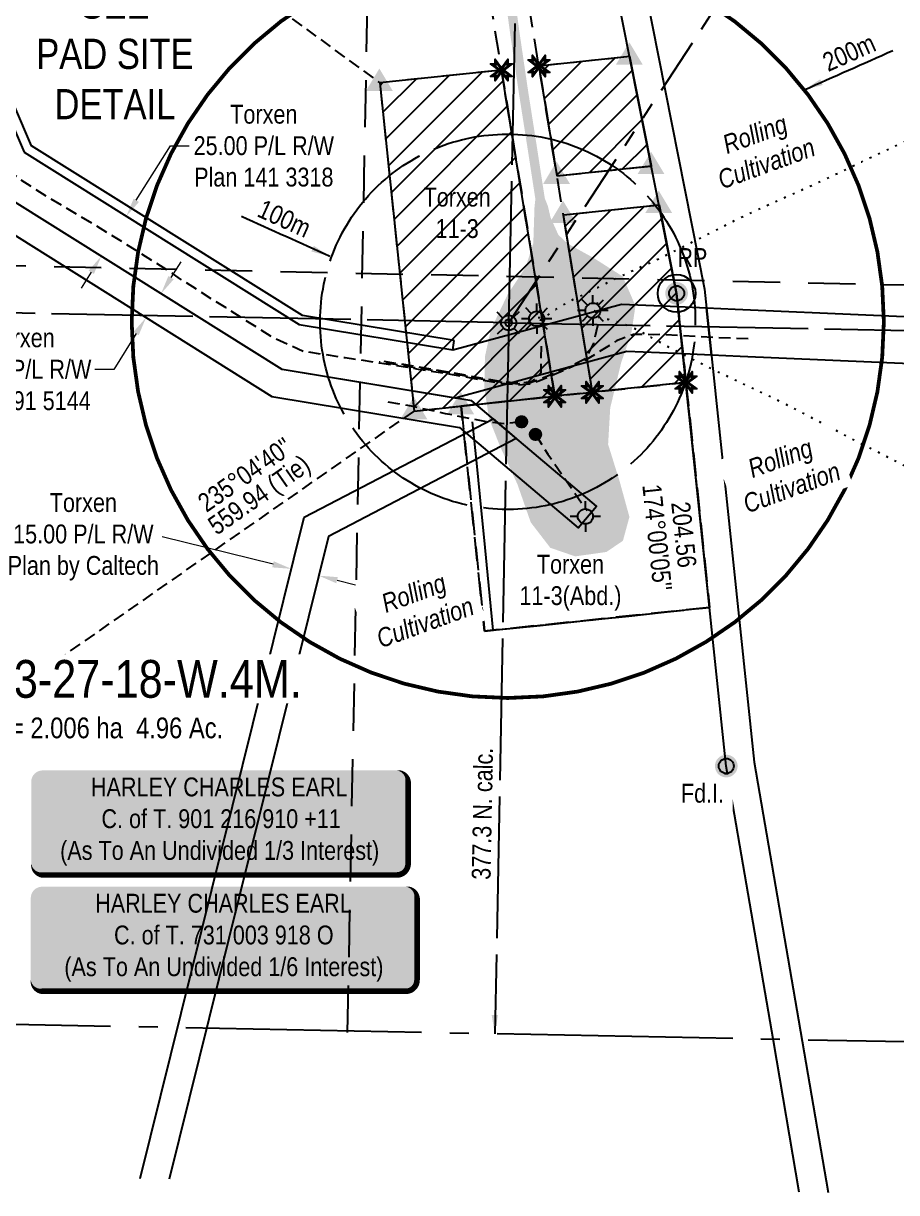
# Model space of a CAD drawing. Extents: x 394466 to 399520, y 5681617 to 5684439.
# Drawn here: x 397989 to 398452, y 5681662 to 5682282 of the extents above; entities that cross this region are included whole.
import ezdxf
from ezdxf.enums import TextEntityAlignment as Align

# ---------------------------------------------------------------- set-up
doc = ezdxf.new("R2010")
doc.units = 0
doc.header["$LTSCALE"] = 5
doc.header["$PDMODE"] = 34
doc.header["$PDSIZE"] = 0.03
for name, pattern in [('foc-ACCESSROAD', [3.75, 2.5, -1.25]), ('foc-BUFFER', [16.75, 15, -1.75]), ('foc-COORDS', [16.75, 15, -1.75]), ('foc-DOT', [1, 0.2, -0.8]), ('foc-DRILLPATH', [14.75, 6, -1.75, 1.75, -1.75, 1.75, -1.75]), ('foc-LSD', [8, 5, -3]), ('foc-QUARTERLINE', [33, 25, -3, 2, -3]), ('foc-TIELINE', [1.875, 1.25, -0.625]), ('UG_PIPE', [1.875, 1.25, -0.625])]:
    doc.linetypes.add(name, pattern=pattern)
doc.layers.get('Defpoints').update_dxf_attribs({"color": 9})
for name, color, linetype in [('35', 37, 'Continuous'), ('ABADATA-DRILL', 8, 'foc-DOT'), ('AS-FENCE', 48, 'foc-FENCE'), ('AS-OWNER', 7, 'Continuous'), ('AS-PIPE-UG', 44, 'UG_PIPE'), ('AS-ROADS', 254, 'Continuous'), ('AS-SYMBOL', 7, 'Continuous'), ('AUX-BUFFER', 7, 'foc-BUFFER'), ('C-AR', 13, 'foc-ACCESSROAD'), ('C-RW', 13, 'Continuous'), ('C-SYMBOL', 7, 'Continuous'), ('C-WS', 13, 'foc-ACCESSROAD'), ('C-WS-S', 13, 'Continuous'), ('DETAIL-T', 7, 'Continuous'), ('F-RW', 190, 'Continuous'), ('L-AREAREQUIRED', 7, 'Continuous'), ('L-BD', 7, 'Continuous'), ('L-MON', 1, 'Continuous'), ('L-MON-T', 1, 'Continuous'), ('L-QSEC', 8, 'foc-QUARTERLINE'), ('L-SECTION-LSD', 7, 'foc-LSD'), ('L-TIE', 7, 'foc-TIELINE'), ('P-OFFSETS', 7, 'foc-COORDS'), ('P-PDRILLPATH', 12, 'foc-DRILLPATH'), ('P-PROPOSED', 10, 'Continuous'), ('P-PROPOSED-EXISTING-H', 59, 'Continuous')]:
    doc.layers.add(name, color=color, linetype=linetype)
for name, color, linetype, lineweight in [('AS-GENERAL', 48, 'Continuous', 18), ('C-RW-T', 13, 'Continuous', 9), ('C-WS-T', 13, 'Continuous', 9)]:
    doc.layers.add(name, color=color, linetype=linetype, lineweight=lineweight)
doc.styles.add('100L', font='ARIALN.TTF', dxfattribs={"height": 11})
doc.styles.add('175L', font='ARIALN.TTF', dxfattribs={"height": 20})
doc.styles.add('80', font='ARIALN.TTF', dxfattribs={"height": 10})
doc.styles.add('80CG', font='ARIALN.TTF', dxfattribs={"height": 10})
doc.styles.add('80L', font='ARIALN.TTF', dxfattribs={"height": 10})
doc.styles.add('80LS', font='ARIALNI.TTF', dxfattribs={"height": 10})
doc.styles.add('foc-LtypeFont', font='ARIALN.TTF', dxfattribs={"height": 7.35})
doc.linetypes.add('foc-FENCE', pattern='A,10,-1,["X",foc-LtypeFont,S=0.2,R=0,X=-0.625,Y=-0.75],-1.24', length=12.24)
doc.dimstyles.new('Compass 5 000', dxfattribs={"dimscale": 5, "dimtxt": 9, "dimasz": 2, "dimexe": 0.2, "dimexo": 0.0625, "dimgap": 0.5, "dimtad": 0, "dimtih": 1, "dimtoh": 1, "dimzin": 0, "dimdsep": 46, "dimtxsty": '80CG', "dimcen": 0.1, "dimse1": 1, "dimse2": 1, "dimclrd": 256, "dimclrt": 256, "dimaunit": 1, "dimadec": 4, "dimazin": 0, "dimtfac": 0.06, "dimtofl": 0, "dimtmove": 0, "dimatfit": 1, "dimfxl": 0.2, "dimtolj": 1, "dimtzin": 0, "dimlwd": -1, "dimarcsym": 0})
pattern_1 = [(45, (162.531, 2318.447), (-7.857724106, 7.857724106), [])]

# ---------------------------------------------------------------- blocks, each defined once
blk = doc.blocks.new('STRIA')
blk.add_hatch(color=255).paths.add_polyline_path([(-0.04, 1.52), (-1.47, -0.87), (1.39, -0.87)])
blk = doc.blocks.new('STRIAA')
blk.add_blockref('STRIA', (0, 0))
blk = doc.blocks.new('STRIB')
at = {"color": 1}
blk.add_solid([(-1.12, -0.67), (-0.04, 1.13), (1.04, -0.67)], dxfattribs=at)
blk = doc.blocks.new('STRIBB')
blk.add_blockref('STRIB', (0, 0))
blk = doc.blocks.new('STRICC')
for name in ['STRIAA', 'STRIBB']:
    blk.add_blockref(name, (0, 0))
blk = doc.blocks.new('fdspike')
blk.add_blockref('STRICC', (0, 0))
blk = doc.blocks.new('fdia')
at = {"color": 255, "const_width": 1}
blk.add_lwpolyline([(-0.5, 0, 1), (0.5, 0, 1)], format="xyb", close=True, dxfattribs=at)
blk = doc.blocks.new('Fdiaa')
blk.add_blockref('fdia', (0, 0))
blk = doc.blocks.new('fdib')
at = {"color": 1, "const_width": 1.6}
blk.add_lwpolyline([(-0.4, 0, 1), (0.4, 0, 1)], format="xyb", close=True, dxfattribs=at)
at = {"color": 1}
blk.add_circle((0, 0), 0.8, dxfattribs=at)
blk = doc.blocks.new('Fdibb')
blk.add_blockref('fdib', (0, 0))
blk = doc.blocks.new('fdicc')
for name in ['Fdibb', 'Fdiaa']:
    blk.add_blockref(name, (0, 0))
blk = doc.blocks.new('FDI')
blk.add_blockref('fdicc', (0, 0))
blk = doc.blocks.new('GAS')
h = blk.add_hatch(color=255)
h.dxf.hatch_style = 1
edge = h.paths.add_edge_path()
edge.add_arc((0, 0), 0.9, 0, 360)
for p, q in [((0, 0.81), (0, 1.62)), ((-0.81, 0), (-1.62, 0)), ((-0.57, 0.57), (-1.14, 1.14)), ((0.57, 0.57), (1.14, 1.14)), ((1.62, 0), (0.81, 0)), ((-0.57, -0.57), (-1.14, -1.14)), ((0, -0.81), (0, -1.62)), ((1.14, -1.14), (0.57, -0.57))]:
    blk.add_line(p, q)
blk.add_circle((0, 0), 0.8)
blk = doc.blocks.new('WC')
at = {"layer": 'L-MON'}
h = blk.add_hatch(color=255, dxfattribs=at)
h.dxf.hatch_style = 1
edge = h.paths.add_edge_path()
edge.add_arc((0, 0), 0.9, 0, 360)
at = {"layer": 'L-MON', "color": 240, "flags": 128}
for points in [[(-0.62, 0.5), (-1.23, 1.12)], [(0.52, 0.61), (1.13, 1.21)], [(-1.18, -1.18), (-0.56, -0.57)], [(1.16, -1.18), (0.56, -0.57)]]:
    blk.add_lwpolyline(points, dxfattribs=at)
at = {"layer": 'L-MON', "color": 240}
for radius in [0.8, 0.373]:
    blk.add_circle((0, 0), radius, dxfattribs=at)
blk = doc.blocks.new('*D41')
at = {"layer": 'C-RW-T', "transparency": 16777216}
for p, q in [((398067.57, 5682147.4), (398072.88, 5682155.87)), ((398049.01, 5682117.73), (398037.15, 5682098.79)), ((398037.15, 5682098.79), (398027.15, 5682098.79))]:
    blk.add_line(p, q, dxfattribs=at)
for points in [[(398066.16, 5682148.28), (398068.98, 5682146.51), (398062.27, 5682138.92)], [(398047.59, 5682118.62), (398050.42, 5682116.85), (398054.31, 5682126.21)]]:
    blk.add_solid(points, dxfattribs=at)
at = {"layer": 'Defpoints', "color": 0, "transparency": 16777216}
for p in [(398054.31, 5682126.21), (398087.49, 5682123.14), (398079.53, 5682110.43)]:
    blk.add_point(p, dxfattribs=at)
at = {"layer": 'C-RW-T', "transparency": 16777216, "insert": (397988.06, 5682098.79), "char_height": 10, "attachment_point": 5, "style": '80CG', "bg_fill": 3, "box_fill_scale": 1.1, "bg_fill_color": 256, "bg_fill_true_color": 13158600, "bg_fill_transparency": 0}
blk.add_mtext('\\A1;Torxen\\P15.00 P/L R/W\\PPlan 091 5144', dxfattribs=at)
blk = doc.blocks.new('*D42')
at = {"layer": 'C-RW-T', "transparency": 16777216}
for p, q in [((398049.14, 5682188.41), (398067.23, 5682217.32)), ((398067.23, 5682217.32), (398077.23, 5682217.32)), ((398025.27, 5682150.28), (398019.96, 5682141.8))]:
    blk.add_line(p, q, dxfattribs=at)
for points in [[(398047.73, 5682189.3), (398050.55, 5682187.53), (398043.83, 5682179.94)], [(398023.86, 5682151.16), (398026.68, 5682149.39), (398030.58, 5682158.76)]]:
    blk.add_solid(points, dxfattribs=at)
at = {"layer": 'Defpoints', "color": 0, "transparency": 16777216}
for p in [(398012, 5682199.86), (397998.74, 5682178.68), (398043.83, 5682179.94)]:
    blk.add_point(p, dxfattribs=at)
at = {"layer": 'C-RW-T', "transparency": 16777216, "insert": (398116.77, 5682217.32), "char_height": 10, "attachment_point": 5, "style": '80CG'}
blk.add_mtext('\\A1;Torxen\\P25.00 P/L R/W\\PPlan 141 3318', dxfattribs=at)
blk = doc.blocks.new('*D44')
at = {"layer": 'C-RW-T', "transparency": 16777216}
for p, q in [((398460.08, 5682136.73), (398463.05, 5682205.3)), ((398463.05, 5682205.3), (398473.05, 5682205.3)), ((398458.13, 5682091.78), (398457.7, 5682081.79))]:
    blk.add_line(p, q, dxfattribs=at)
for points in [[(398458.41, 5682136.8), (398461.74, 5682136.66), (398459.64, 5682126.74)], [(398456.47, 5682091.85), (398459.8, 5682091.71), (398458.56, 5682101.77)]]:
    blk.add_solid(points, dxfattribs=at)
at = {"layer": 'Defpoints', "color": 0, "transparency": 16777216}
for p in [(398433.98, 5682127.85), (398459.64, 5682126.74), (398432.9, 5682102.88)]:
    blk.add_point(p, dxfattribs=at)
at = {"layer": 'C-RW-T', "transparency": 16777216, "insert": (398512.59, 5682205.3), "char_height": 10, "attachment_point": 5, "style": '80CG'}
blk.add_mtext('\\A1;Torxen\\P25.00 P/L R/W\\PPlan 141 3319', dxfattribs=at)
blk = doc.blocks.new('GABD')
for p, q in [((0, 0.81), (0, 1.62)), ((-0.81, 0), (-1.62, 0)), ((1.62, 0), (0.81, 0)), ((0, -0.81), (0, -1.62))]:
    blk.add_line(p, q)
blk.add_circle((0, 0), 0.8)
blk = doc.blocks.new('RISER')
h = blk.add_hatch(color=255)
h.dxf.hatch_style = 1
edge = h.paths.add_edge_path()
edge.add_arc((0, 0), 0.7, 0, 360)
blk.add_hatch(color=48).paths.add_polyline_path([(0.58, -0.15), (-0.58, -0.15, 0.774597)])
at = {"color": 48}
blk.add_line((-0.58, -0.15), (0.58, -0.15), dxfattribs=at)
blk.add_circle((0, 0), 0.6, dxfattribs=at)
blk = doc.blocks.new('*U48')
h = blk.add_hatch(color=59)
edge = h.paths.add_edge_path()
edge.add_line((-94, -28.5), (94, -28.5))
edge.add_arc((94, -22.5), 6, 270, 360)
edge.add_line((100, -22.5), (100, 21))
edge.add_arc((94, 21), 6, 0, 90)
edge.add_line((94, 27), (-94, 27))
edge.add_arc((-94, 21), 6, 90, 180)
edge.add_line((-100, 21), (-100, -22.5))
edge.add_arc((-94, -22.5), 6, 180, 270)
at = {"color": 1, "flags": 128}
blk.add_lwpolyline([(-94, -28.5, 3, 3, 0), (94, -28.5, 3, 3, 0.414214), (100, -22.5, 3, 3, 0), (100, 21, 3, 0, 0.414214), (94, 27, 0, 0, 0), (-94, 27, 0, 0, 0.414214), (-100, 21, 0, 0, 0), (-100, -22.5, 0, 3, 0.414214)], format="xyseb", close=True, dxfattribs=at)
blk.add_lwpolyline([(82.55, -3.11, 0, 7.5, 0), (0, 0, 0, 0, 0)], format="xyseb", dxfattribs=at)
at = {"color": 1, "style": '80'}
blk.add_attdef('ENTER_TEXT_001', (-35.99, -5), '', height=10, dxfattribs=at)
blk = doc.blocks.new('*U50')
h = blk.add_hatch(color=59)
edge = h.paths.add_edge_path()
edge.add_line((-96.5, -28.5), (96.5, -28.5))
edge.add_arc((96.5, -22.5), 6, 270, 360)
edge.add_line((102.5, -22.5), (102.5, 21))
edge.add_arc((96.5, 21), 6, 0, 90)
edge.add_line((96.5, 27), (-96.5, 27))
edge.add_arc((-96.5, 21), 6, 90, 180)
edge.add_line((-102.5, 21), (-102.5, -22.5))
edge.add_arc((-96.5, -22.5), 6, 180, 270)
at = {"color": 1, "flags": 128}
blk.add_lwpolyline([(-96.5, -28.5, 3, 3, 0), (96.5, -28.5, 3, 3, 0.414214), (102.5, -22.5, 3, 3, 0), (102.5, 21, 3, 0, 0.414214), (96.5, 27, 0, 0, 0), (-96.5, 27, 0, 0, 0.414214), (-102.5, 21, 0, 0, 0), (-102.5, -22.5, 0, 3, 0.414214)], format="xyseb", close=True, dxfattribs=at)
blk.add_lwpolyline([(82.55, -3.11, 0, 7.5, 0), (0, 0, 0, 0, 0)], format="xyseb", dxfattribs=at)
at = {"color": 1, "style": '80'}
blk.add_attdef('ENTER_TEXT_001', (-35.99, -5), '', height=10, dxfattribs=at)
blk = doc.blocks.new('TEMP')
h = blk.add_hatch(color=255)
h.dxf.hatch_style = 1
h.paths.add_polyline_path([(0, 0.25), (-0.67, 1.15), (-0.67, 0.67), (-1.15, 0.67), (-0.25, 0), (-1.15, -0.67), (-0.67, -0.67), (-0.67, -1.15), (0, -0.25), (0.67, -1.15), (0.67, -0.67), (1.15, -0.67), (0.25, 0), (1.15, 0.67), (0.67, 0.67), (0.67, 1.15)])
h.paths.add_polyline_path([(0.57, 0.85), (0.57, 0.57), (0.85, 0.57), (0.08, 0), (0.85, -0.57), (0.57, -0.57), (0.57, -0.85), (0, -0.08), (-0.57, -0.85), (-0.57, -0.57), (-0.85, -0.57), (-0.08, 0), (-0.85, 0.57), (-0.57, 0.57), (-0.57, 0.85), (0, 0.08)], flags=16)
h = blk.add_hatch(color=1)
h.dxf.hatch_style = 1
h.paths.add_polyline_path([(0, 0.08), (-0.57, 0.85), (-0.57, 0.57), (-0.85, 0.57), (-0.08, 0), (-0.85, -0.57), (-0.57, -0.57), (-0.57, -0.85), (0, -0.08), (0.57, -0.85), (0.57, -0.57), (0.85, -0.57), (0.08, 0), (0.85, 0.57), (0.57, 0.57), (0.57, 0.85)])
at = {"color": 1}
for p, q in [((-0.08, 0), (0.08, 0)), ((0, 0.08), (0, -0.08))]:
    blk.add_line(p, q, dxfattribs=at)
at = {"color": 255, "flags": 128}
blk.add_lwpolyline([(-0.25, 0), (-1.15, 0.67), (-0.67, 0.67), (-0.67, 1.15), (0, 0.25), (0.67, 1.15), (0.67, 0.67), (1.15, 0.67), (0.25, 0), (1.15, -0.67), (0.67, -0.67), (0.67, -1.15), (0, -0.25), (-0.67, -1.15), (-0.67, -0.67), (-1.15, -0.67)], close=True, dxfattribs=at)
at = {"color": 1, "flags": 128}
blk.add_lwpolyline([(-0.08, 0), (-0.85, 0.57), (-0.57, 0.57), (-0.57, 0.85), (0, 0.08), (0.57, 0.85), (0.57, 0.57), (0.85, 0.57), (0.08, 0), (0.85, -0.57), (0.57, -0.57), (0.57, -0.85), (0, -0.08), (-0.57, -0.85), (-0.57, -0.57), (-0.85, -0.57)], close=True, dxfattribs=at)
blk = doc.blocks.new('*U61')
at = {"layer": '35', "color": 3}
blk.add_circle((0, 0), 10, dxfattribs=at)
at = {"layer": '35', "color": 3, "style": '80'}
blk.add_attdef('RP_001', (8.38, 13.99), '', height=10, dxfattribs=at)
blk = doc.blocks.new('*D75')
at = {"layer": 'C-RW-T', "transparency": 16777216}
for p, q in [((398121.64, 5681995.43), (398062.84, 5682010)), ((398155.6, 5681987.01), (398165.31, 5681984.6))]:
    blk.add_line(p, q, dxfattribs=at)
for points in [[(398122.04, 5681997.04), (398121.23, 5681993.81), (398131.34, 5681993.02)], [(398156, 5681988.62), (398155.2, 5681985.39), (398145.9, 5681989.41)]]:
    blk.add_solid(points, dxfattribs=at)
at = {"layer": 'Defpoints', "color": 0, "transparency": 16777216}
for p in [(398131.34, 5681993.02), (398130.67, 5681990.3), (398145.22, 5681986.7)]:
    blk.add_point(p, dxfattribs=at)
at = {"layer": 'C-RW-T', "transparency": 16777216, "insert": (398021.06, 5682010), "char_height": 10, "attachment_point": 5, "style": '80CG'}
blk.add_mtext('\\A1;Torxen\\P15.00 P/L R/W\\PPlan by Caltech', dxfattribs=at)

msp = doc.modelspace()

# ---------------------------------------------------------------- hatches: boundary and pattern name
at = {"layer": 'AS-ROADS'}
h = msp.add_hatch(color=256, dxfattribs=at)
h.dxf.hatch_style = 1
h.paths.add_polyline_path([(398260.323, 5682184.861), (398259.684, 5682165.626), (398255.639, 5682152.959), (398246.175, 5682138.685), (398237.083, 5682119.645), (398234.035, 5682105.476), (398233.708, 5682088.744), (398236.25, 5682072.595), (398242.089, 5682057.9), (398251.243, 5682037.922), (398258.31, 5682017.686), (398268.718, 5682004.158), (398281.93, 5681999.631), (398298.485, 5682001.974), (398307.216, 5682007.914), (398310.652, 5682020.547), (398305.476, 5682039.385), (398299.349, 5682059.037), (398300.476, 5682078.331), (398306.305, 5682102.426), (398311.621, 5682117.619), (398313.859, 5682132.465), (398307.107, 5682148.04), (398291.66, 5682157.841), (398277.782, 5682165.531), (398272.958, 5682170.134), (398268.838, 5682179.25), (398267.419, 5682185.339), (398265.551, 5682190.048), (398260.867, 5682189.839)])
at = {"layer": 'P-PROPOSED-EXISTING-H'}
h = msp.add_hatch(dxfattribs=at)
h.set_pattern_fill('ANSI31', color=256, scale=3.5)
h.set_pattern_definition(pattern_1)
h.paths.add_polyline_path([(398272.227, 5682201.36), (398322.286, 5682206.619), (398310.788, 5682264.597), (398262.669, 5682259.542)])
h = msp.add_hatch(dxfattribs=at)
h.set_pattern_fill('ANSI31', color=256, scale=3.5)
h.set_pattern_definition(pattern_1)
h.paths.add_polyline_path([(398242.753, 5682257.449), (398178.244, 5682250.672), (398196.525, 5682076.701), (398271.155, 5682084.542)])
h = msp.add_hatch(dxfattribs=at)
h.set_pattern_fill('ANSI31', color=256, scale=3.5)
h.set_pattern_definition(pattern_1)
h.paths.add_polyline_path([(398291.071, 5682086.634), (398275.629, 5682180.648), (398326.379, 5682185.979), (398335.681, 5682139.072), (398340.644, 5682091.843)])

# ---------------------------------------------------------------- linework, layer by layer
at = {"layer": 'ABADATA-DRILL', "flags": 128}
for points in [[(398262.249, 5682126.289), (398262.789, 5682126.289), (398262.899, 5682126.286), (398263.309, 5682126.288), (398263.524, 5682126.574), (398263.176, 5682127.631), (398262.484, 5682128.544), (398261.762, 5682128.968), (398261.382, 5682128.956), (398261.515, 5682128.114), (398261.658, 5682127.241), (398261.799, 5682126.788), (398261.981, 5682126.375), (398262.198, 5682125.751), (398262.459, 5682125.295), (398262.552, 5682124.954), (398262.55, 5682124.854), (398262.796, 5682125.119), (398263.098, 5682125.243), (398263.436, 5682125.116), (398263.605, 5682125.093), (398263.675, 5682125.111), (398264.099, 5682125.293), (398265.161, 5682125.902), (398266.733, 5682127.05), (398268.855, 5682128.688), (398271.582, 5682130.573), (398274.599, 5682132.433), (398278.056, 5682134.354), (398282.491, 5682136.645), (398287.691, 5682139.251), (398293.79, 5682142.259), (398300.282, 5682145.44), (398307.246, 5682148.751), (398314.763, 5682152.18), (398322.471, 5682155.696), (398331.01, 5682159.766), (398340.058, 5682164.275), (398349.319, 5682168.98), (398358.591, 5682173.725), (398368.134, 5682178.504), (398378.167, 5682183.264), (398388.689, 5682188.004), (398399.643, 5682192.845), (398410.892, 5682197.94), (398422.306, 5682203.322), (398433.864, 5682208.881), (398445.755, 5682214.554), (398457.915, 5682220.221), (398470.263, 5682225.815), (398474.238, 5682227.615), (398488.778, 5682234.295), (398503.43, 5682241.082), (398515.215, 5682246.527), (398526.878, 5682251.834), (398538.722, 5682257.197), (398550.596, 5682262.54), (398562.497, 5682267.763), (398574.276, 5682272.828), (398586.072, 5682277.812), (398598.127, 5682282.721), (398610.315, 5682287.248), (398622.691, 5682291.242), (398634.988, 5682294.726), (398647.277, 5682297.841), (398660.008, 5682300.518), (398672.626, 5682302.567), (398685.081, 5682303.979), (398697.033, 5682304.721), (398708.888, 5682305.066), (398721.458, 5682305.186), (398733.463, 5682305.077), (398745.528, 5682304.938), (398758.034, 5682304.909), (398770.582, 5682304.9), (398782.619, 5682304.89), (398795.132, 5682304.702), (398807.274, 5682304.4), (398819.864, 5682304.04), (398832.461, 5682303.52), (398845.027, 5682302.93), (398857.613, 5682302.39), (398870.121, 5682301.912), (398883.758, 5682301.391), (398897.365, 5682300.881), (398910.993, 5682300.42), (398923.993, 5682300.062), (398937.025, 5682299.773), (398950.667, 5682299.522), (398964.302, 5682299.441), (398977.932, 5682299.55), (398991.55, 5682299.639), (399005.196, 5682299.538), (399018.828, 5682299.307), (399032.482, 5682299.156), (399046.128, 5682299.105), (399059.763, 5682298.994), (399073.406, 5682298.763), (399087.047, 5682298.452), (399100.665, 5682298.021), (399114.279, 5682297.351), (399127.931, 5682296.6), (399141.543, 5682295.849), (399155.166, 5682295.129), (399168.788, 5682294.338), (399182.376, 5682293.408), (399195.975, 5682292.468), (399209.574, 5682291.548), (399223.172, 5682290.588), (399236.801, 5682289.688), (399249.825, 5682289.029), (399262.846, 5682288.7), (399275.911, 5682288.58), (399289.558, 5682288.569), (399303.204, 5682288.548), (399316.861, 5682288.507), (399330.506, 5682288.436), (399344.13, 5682288.275), (399357.755, 5682288.164), (399371.402, 5682288.133), (399385.03, 5682288.212), (399398.661, 5682288.401), (399412.301, 5682288.55), (399425.947, 5682288.459), (399439.588, 5682288.188), (399453.22, 5682287.887), (399466.861, 5682287.596), (399480.494, 5682287.415), (399481.678, 5682287.424)], [(398292.089, 5682129.366), (398292.8, 5682130.462), (398292.955, 5682130.699), (398293.34, 5682131.451), (398293.766, 5682132.292), (398293.988, 5682132.888), (398293.927, 5682133.339), (398293.87, 5682134.01), (398293.658, 5682133.904), (398293.221, 5682133.003), (398292.889, 5682132.43), (398292.696, 5682131.744), (398292.685, 5682130.724), (398292.984, 5682129.668), (398293.051, 5682128.977), (398292.814, 5682128.622), (398292.575, 5682128.207), (398292.169, 5682127.855), (398291.873, 5682127.561), (398291.859, 5682127.351), (398291.927, 5682127.26), (398291.966, 5682127.229), (398292.502, 5682127.008), (398294.002, 5682126.549), (398296.361, 5682126.022), (398299.437, 5682125.361), (398303.128, 5682124.428), (398307.361, 5682123.094), (398311.893, 5682121.224), (398316.713, 5682118.789), (398322.004, 5682115.845), (398327.848, 5682112.579), (398334.298, 5682109.152), (398341.395, 5682105.572), (398349.186, 5682101.678), (398357.771, 5682097.468), (398367.001, 5682093.025), (398376.451, 5682088.589), (398385.92, 5682084.112), (398395.651, 5682079.269), (398405.795, 5682074.019), (398416.283, 5682068.512), (398427.048, 5682062.839), (398438.183, 5682057.129), (398449.526, 5682051.395), (398461.015, 5682045.438), (398472.762, 5682039.366), (398485.454, 5682033.055), (398499.772, 5682026.032), (398517.58, 5682017.58), (398529.453, 5682012.305), (398541.336, 5682007.57), (398553.609, 5682003.317), (398565.884, 5681999.664), (398578.466, 5681996.365), (398591.102, 5681993.264), (398603.749, 5681990.274), (398616.239, 5681987.366), (398628.742, 5681984.618), (398641.531, 5681982.175), (398654.367, 5681980.1), (398667.25, 5681978.395), (398679.984, 5681977.242), (398692.649, 5681976.58), (398705.645, 5681976.012), (398718.41, 5681975.419), (398732.043, 5681974.708), (398745.644, 5681973.908), (398759.256, 5681973.138), (398772.869, 5681972.397), (398786.473, 5681971.747), (398800.118, 5681971.156), (398813.714, 5681970.606), (398827.342, 5681970.146), (398840.969, 5681969.635), (398853.998, 5681969.186), (398867.028, 5681968.847), (398880.049, 5681968.529), (398893.69, 5681968.228), (398907.322, 5681967.957), (398920.945, 5681967.737), (398934.6, 5681967.625), (398948.247, 5681967.614), (398961.895, 5681967.693), (398975.536, 5681967.882), (398989.168, 5681968.101), (399002.82, 5681968.36), (399016.462, 5681968.589), (399030.109, 5681968.578), (399043.744, 5681968.487), (399057.379, 5681968.376), (399071.01, 5681968.095), (399084.649, 5681967.674), (399098.287, 5681967.213), (399111.916, 5681966.783), (399125.537, 5681966.512), (399139.171, 5681966.361), (399152.794, 5681966.141), (399166.453, 5681965.739), (399180.092, 5681965.288), (399193.722, 5681964.978), (399207.364, 5681964.707), (399220.992, 5681964.226), (399234.615, 5681963.526), (399248.228, 5681962.805), (399261.841, 5681962.125), (399275.466, 5681961.475), (399289.09, 5681960.834), (399302.704, 5681960.174), (399316.337, 5681959.473), (399329.881, 5681958.784), (399343.515, 5681958.153), (399357.142, 5681957.643), (399370.781, 5681957.222), (399384.402, 5681956.891), (399398.053, 5681956.59), (399411.683, 5681956.259), (399425.336, 5681956.018), (399438.969, 5681955.847), (399452.644, 5681955.716), (399466.279, 5681955.635), (399474.942, 5681955.584)]]:
    msp.add_lwpolyline(points, dxfattribs=at)
at = {"layer": 'AS-FENCE', "flags": 128}
msp.add_lwpolyline([(398227.222, 5682070.972), (398229.556, 5682049.059), (398232.273, 5682021.966), (398233.577, 5682008.071), (398234.855, 5681995.153), (398236.455, 5681978.676), (398238.247, 5681960.455), (398263.289, 5681962.943), (398292.528, 5681966.106), (398310.381, 5681968.014), (398327.511, 5681969.84), (398353.133, 5681972.687), (398350.069, 5682001.81), (398347.758, 5682023.565), (398346.082, 5682039.816), (398343.246, 5682066.926), (398341.121, 5682086.262), (398340.644, 5682091.651)], dxfattribs=at)
at = {"layer": 'AS-PIPE-UG', "flags": 128}
for points in [[(398293.749, 5682121.887), (398291.527, 5682112.521), (398287.735, 5682105.192), (398286.686, 5682104.093), (398276.886, 5682098.989), (398262.722, 5682093.37), (398258.268, 5682091.593), (398252.211, 5682091.006), (398243.713, 5682091.767), (398232.251, 5682093.562), (398217.729, 5682096.392), (398198.863, 5682099.336), (398177.989, 5682102.681)], [(398263.795, 5682111.019), (398263.591, 5682096.864), (398262.394, 5682095.221), (398258.416, 5682092.14), (398253.114, 5682091.414), (398243.991, 5682092.006), (398233.153, 5682093.868), (398217.32, 5682096.82), (398198.991, 5682099.945), (398178.121, 5682103.394)], [(398253.48, 5682070.983), (398244.256, 5682069.931), (398233.95, 5682071.129), (398213.082, 5682075.271), (398195.051, 5682079.282), (398180.987, 5682081.793)], [(398260.794, 5682064.3), (398267.349, 5682053.901), (398277.151, 5682039.778), (398288.22, 5682023.918)]]:
    msp.add_lwpolyline(points, dxfattribs=at)
at = {"layer": 'AS-ROADS', "const_width": 5, "flags": 128}
msp.add_lwpolyline([(398264.018, 5682184.482), (398259.175, 5682215.908), (398254.457, 5682245.957), (398250.018, 5682276.174), (398245.938, 5682305.926)], dxfattribs=at)
at = {"layer": 'AUX-BUFFER', "color": 251, "linetype": 'foc-BUFFER', "flags": 128}
msp.add_lwpolyline([(398245.642, 5682223.443), (398246.642, 5682223.443, -0.4142136), (398345.602, 5682124.484), (398345.602, 5682123.484, -0.4142136), (398246.642, 5682024.524), (398245.642, 5682024.524, -0.4142136), (398146.683, 5682123.484), (398146.683, 5682124.484, -0.4142136)], format="xyb", close=True, dxfattribs=at)
at = {"layer": 'C-RW', "flags": 128}
for points in [[(397895.726, 5682433.158), (397923.926, 5682367.29), (397989.608, 5682213.877), (398135.473, 5682122.582), (398216.951, 5682109.097), (398306.446, 5682133.383), (398336.418, 5682132.078), (398351.563, 5682131.418), (398354.203, 5682106.289), (398335.33, 5682107.112), (398309.241, 5682108.248), (398218.242, 5682083.553), (398126.456, 5682098.744), (397969.716, 5682196.847), (397900.954, 5682357.454), (397880.009, 5682406.375), (397895.726, 5682433.158)], [(397780.936, 5682423.249), (397780.642, 5682408.358), (397863.558, 5682406.703), (397957.78, 5682186.628), (398121.046, 5682084.442), (398220.613, 5682067.963), (398283.484, 5682014.72), (398293.174, 5682026.163), (398227.145, 5682082.08), (398126.456, 5682098.744), (397969.716, 5682196.847), (397873.533, 5682421.501), (397780.938, 5682423.349)]]:
    msp.add_lwpolyline(points, close=True, dxfattribs=at)
for points in [[(398671.894, 5682106.723), (398653.169, 5682093.342), (398586.394, 5682096.233), (398369.324, 5682105.637), (398354.203, 5682106.285), (398351.563, 5682131.418), (398366.691, 5682130.764), (398586.884, 5682121.224), (398645.648, 5682118.678), (398672.511, 5682137.876)], [(398051.239, 5681669.817), (398138.125, 5682020.39), (398238.309, 5682072.625), (398250.668, 5682062.159), (398151.052, 5682010.221), (398066.609, 5681669.501)]]:
    msp.add_lwpolyline(points, dxfattribs=at)
at = {"layer": 'C-WS'}
for points in [[(398272.227, 5682201.36), (398322.286, 5682206.619), (398310.788, 5682264.597), (398262.669, 5682259.542)], [(398242.753, 5682257.449), (398178.244, 5682250.672), (398196.525, 5682076.701), (398271.155, 5682084.542)], [(398291.071, 5682086.634), (398275.629, 5682180.648), (398326.379, 5682185.979), (398335.681, 5682139.072), (398340.644, 5682091.843)], [(398353.181, 5681972.549), (398233.887, 5681960.015), (398221.35, 5682079.309), (398340.644, 5682091.843)]]:
    msp.add_lwpolyline(points, close=True, dxfattribs=at)
msp.add_lwpolyline([(398340.644, 5682091.843), (398221.35, 5682079.309), (398233.887, 5681960.015), (398353.181, 5681972.549), (398340.644, 5682091.843)], dxfattribs=at)
at = {"layer": 'F-RW', "flags": 128}
for points in [[(398400.739, 5681662.632), (398386.984, 5681742.854), (398362.017, 5681888.474), (398335.681, 5682139.072), (398282.975, 5682404.851), (398311.851, 5682549.525), (398331.591, 5682648.435)], [(398346.818, 5682648.111), (398327.078, 5682549.199), (398298.262, 5682404.845), (398350.521, 5682141.319), (398376.885, 5681890.461), (398402.25, 5681742.542), (398416.006, 5681662.318)]]:
    msp.add_lwpolyline(points, dxfattribs=at)
at = {"layer": 'L-QSEC'}
msp.add_line((398530.392, 5681740.763), (397757.713, 5681755.875), dxfattribs=at)
at = {"layer": 'L-SECTION-LSD'}
for p, q in [((398161.166, 5681747.195), (398176.861, 5682552.354)), ((397765.654, 5682158.426), (398572.373, 5682141.123))]:
    msp.add_line(p, q, dxfattribs=at)
at = {"layer": 'L-TIE'}
msp.add_line((397753.488, 5682561.411), (398178.244, 5682250.672), dxfattribs=at)
at = {"layer": 'P-OFFSETS'}
for q in [(398255.78, 5682550.666), (398239.268, 5681746.457), (398571.763, 5682117.111)]:
    msp.add_line((398246.642, 5682123.484), q, dxfattribs=at)
msp.add_solid([(398240.934, 5681756.453), (398239.268, 5681746.457), (398237.602, 5681756.453)], dxfattribs=at)
at = {"layer": 'P-PDRILLPATH', "flags": 128}
msp.add_lwpolyline([(398246.642, 5682123.484), (398375.711, 5682320.131), (398575.287, 5682452.834), (398724.971, 5682540.614), (398861.044, 5682939.629), (398919.167, 5683340.313), (398994.23, 5683743.991), (399011.1, 5683837.625), (399043.042, 5684084.916)], dxfattribs=at)
at = {"layer": 'P-PROPOSED'}
for points in [[(398272.227, 5682201.36), (398322.286, 5682206.619), (398310.788, 5682264.597), (398262.669, 5682259.542)], [(398242.753, 5682257.449), (398178.244, 5682250.672), (398196.525, 5682076.701), (398271.155, 5682084.542)], [(398291.071, 5682086.634), (398275.629, 5682180.648), (398326.379, 5682185.979), (398335.681, 5682139.072), (398340.644, 5682091.843)]]:
    msp.add_lwpolyline(points, close=True, dxfattribs=at)

# ---------------------------------------------------------------- block references
ref = msp.add_blockref('*U61', (398335.681, 5682139.072), dxfattribs=dict(xscale=0.99959203, yscale=0.99959203, zscale=0.99959203))
ref.add_attrib('RP_001', 'RP', (398336.103, 5682153.059), dxfattribs={"layer": '35', "color": 3, "height": 9.9959, "style": '80'})
at = {"layer": 'AS-OWNER'}
ref = msp.add_blockref('*U48', (398093.366, 5681859.185), dxfattribs=dict(at, xscale=0.9991637348029055, yscale=0.9991637348029055, zscale=0.9991637348029055))
ref.add_attrib('ENTER_TEXT_001', 'HARLEY CHARLES EARL', (398025.094, 5681872.396), dxfattribs={"layer": '0', "color": 1, "height": 9.99164, "style": '80'})
ref.add_attrib('ENTER_TEXT_002', 'C. of T. 901 216 910 +11', (398030.666, 5681855.566), dxfattribs={"layer": '0', "color": 1, "height": 9.99164, "style": '80'})
ref.add_attrib('ENTER_TEXT_003', '(As To An Undivided 1/3 Interest)', (398008.747, 5681838.743), dxfattribs={"layer": '0', "color": 1, "height": 9.99164, "style": '80'})
ref = msp.add_blockref('*U50', (398095.598, 5681797.532), dxfattribs=dict(at, xscale=0.9991637348029055, yscale=0.9991637348029055, zscale=0.9991637348029055))
ref.add_attrib('ENTER_TEXT_001', 'HARLEY CHARLES EARL', (398027.327, 5681810.743), dxfattribs={"layer": '0', "color": 1, "height": 9.99164, "style": '80'})
ref.add_attrib('ENTER_TEXT_002', 'C. of T. 731 003 918 O', (398037.339, 5681793.913), dxfattribs={"layer": '0', "color": 1, "height": 9.99164, "style": '80'})
ref.add_attrib('ENTER_TEXT_003', '(As To An Undivided 1/6 Interest)', (398010.98, 5681777.089), dxfattribs={"layer": '0', "color": 1, "height": 9.99164, "style": '80'})
at = {"layer": 'AS-SYMBOL', "xscale": 4.997960149999996, "yscale": 4.997960149999996, "zscale": 4.997960149999996}
for p in [(398253.48, 5682070.983), (398260.794, 5682064.3)]:
    msp.add_blockref('RISER', p, dxfattribs=at)
at = {"layer": 'C-WS-S'}
for name, p, xscale, yscale, zscale in [('GAS', (398291.288, 5682129.93), 4.999999999999995, 4.999999999999995, 4.999999999999995), ('GAS', (398261.472, 5682125.626), 4.997960149999999, 4.997960149999999, 4.999999999999995), ('GABD', (398287.281, 5682020.815), 4.997960149999996, 4.997960149999996, 4.997960149999996)]:
    msp.add_blockref(name, p, dxfattribs=dict(at, xscale=xscale, yscale=yscale, zscale=zscale))
at = {"layer": 'L-MON'}
for name, p, xscale, yscale, zscale in [('fdspike', (398310.805, 5682264.599), 4.997960149999996, 4.997960149999996, 4.997960149999996), ('TEMP', (398262.669, 5682259.542), 4.997960149999997, 4.997960149999997, 4.997960149999997), ('fdspike', (398178.244, 5682250.672), 4.997960149999996, 4.997960149999996, 4.997960149999996), ('TEMP', (398242.753, 5682257.449), 4.997960149999997, 4.997960149999997, 4.997960149999997), ('fdspike', (398272.222, 5682201.387), 4.997960149999996, 4.997960149999996, 4.997960149999996), ('fdspike', (398322.318, 5682206.618), 4.997960149999996, 4.997960149999996, 4.997960149999996), ('fdspike', (398326.405, 5682185.971), 4.997960149999996, 4.997960149999996, 4.997960149999996), ('fdspike', (398275.625, 5682180.67), 4.997960149999996, 4.997960149999996, 4.997960149999996), ('FDI', (398335.681, 5682139.072), 4.997960149999996, 4.997960149999996, 4.997960149999996), ('WC', (398246.642, 5682123.484), 4.997960149999996, 4.997960149999996, 4.997960149999996), ('TEMP', (398340.644, 5682091.843), 4.997960149999997, 4.997960149999997, 4.997960149999997), ('TEMP', (398291.071, 5682086.634), 4.997960149999997, 4.997960149999997, 4.997960149999997), ('fdspike', (398221.354, 5682079.326), 4.997960149999996, 4.997960149999996, 4.997960149999996), ('TEMP', (398271.086, 5682084.521), 4.997960149999997, 4.997960149999997, 4.997960149999997), ('fdspike', (398196.527, 5682076.686), 4.997960149999996, 4.997960149999996, 4.997960149999996)]:
    msp.add_blockref(name, p, dxfattribs=dict(at, xscale=xscale, yscale=yscale, zscale=zscale))

# ---------------------------------------------------------------- texts
at = {"layer": 'AUX-BUFFER', "style": '80CG'}
for s, rotation, p in [('200m', 23.916656, (398427.13, 5682266.762)), ('100m', 335.691576, (398127.705, 5682178.787))]:
    msp.add_text(s, height=9.9959, rotation=rotation, dxfattribs=at).set_placement(p, align=Align.MIDDLE_CENTER)
at = {"layer": 'C-WS-T', "char_height": 9.9959, "attachment_point": 5, "style": '80CG'}
for s, insert in [('\\A1;Torxen\\P11-3', (398219.296, 5682181.691)), ('\\A1;Torxen\\P11-3(Abd.)', (398279.384, 5681985.639))]:
    msp.add_mtext(s, dxfattribs=dict(at, insert=insert))
at = {"layer": 'DETAIL-T', "color": 3, "insert": (398037.819, 5682266.055), "char_height": 15.9935, "width": 90.25905, "attachment_point": 5, "style": '80CG'}
msp.add_mtext('SEE\\PPAD SITE\\PDETAIL', dxfattribs=at)
at = {"layer": 'L-BD', "style": '80L'}
for s, height, p in [("174°00'05''", 9.99592, (398325.409, 5682009.669)), ('204.56', 9.9959, (398339.575, 5682011.158))]:
    msp.add_text(s, height=height, rotation=275.9993, dxfattribs=at).set_placement(p, align=Align.MIDDLE)
at = {"layer": 'P-OFFSETS', "insert": (398226.982, 5681828), "char_height": 9.99592, "attachment_point": 1, "rotation": 88.879568, "style": '80L'}
msp.add_mtext_dynamic_manual_height_columns('\\pi0.29251;377.3 N. calc.', width=69.17231, gutter_width=47.5, heights=[0], dxfattribs=at)

# ---------------------------------------------------------------- dimensions: what is measured, and where the dimension line sits
at = {"layer": 'C-RW-T'}
dim = msp.add_linear_dim(base=(398459.645, 5682126.737), p1=(398432.899, 5682102.883), p2=(398433.98, 5682127.849), angle=87.519402, text='Torxen\\P25.00 P/L R/W\\PPlan 141 3319', dimstyle='Compass 5 000', dxfattribs=at)
dim.commit()
dim.dimension.update_dxf_attribs({"geometry": '*D44', "text_midpoint": (398512.588, 5682205.296), "dimtype": 161})

# ---------------------------------------------------------------- leaders
at = {"layer": 'L-BD', "path_type": 1}
for points in [[(398403.366, 5682246.984), (398450.329, 5682267.811)], [(398151.78, 5682158.645), (398104.961, 5682179.793)]]:
    msp.add_leader(points, dimstyle='Compass 5 000', override={"dimgap": 0.5, "dimtad": 0}, dxfattribs=at)

# ---------------------------------------------------------------- next in the draw order: texts
at = {"layer": 'L-MON-T', "insert": (398349.422, 5681874), "char_height": 9.9958, "width": 22.03476, "attachment_point": 5, "style": '80CG', "bg_fill": 2}
msp.add_mtext('\\A1;Fd.I.', dxfattribs=at)

# ---------------------------------------------------------------- next in the draw order: dimensions: what is measured, and where the dimension line sits
at = {"layer": 'C-RW-T'}
dim = msp.add_linear_dim(base=(398054.312, 5682126.21), p1=(398087.485, 5682123.136), p2=(398079.53, 5682110.426), angle=237.957991, text='Torxen\\P15.00 P/L R/W\\PPlan 091 5144', dimstyle='Compass 5 000', override={"dimtfill": 1}, dxfattribs=at)
dim.commit()
dim.dimension.update_dxf_attribs({"geometry": '*D41', "text_midpoint": (397988.063, 5682098.788), "dimtype": 161})

# ---------------------------------------------------------------- next in the draw order: linework, layer by layer
at = {"layer": 'AS-PIPE-UG', "flags": 128}
msp.add_lwpolyline([(398373.661, 5682114.878), (398347.952, 5682115.99), (398327.152, 5682117.287), (398323.243, 5682117.168), (398312.882, 5682117.335), (398303.874, 5682113.877), (398287.071, 5682103.448), (398276.575, 5682098.446), (398262.649, 5682092.582), (398258.114, 5682090.982), (398251.502, 5682090.405), (398243.071, 5682091.198), (398232.016, 5682093.093), (398216.836, 5682095.883), (398198.73, 5682098.776), (398178.191, 5682102.149), (398159.869, 5682104.881), (398137.567, 5682108.335), (398122.492, 5682115.095), (398096.736, 5682131.316), (398073.686, 5682145.872), (398068.266, 5682149.653), (398049.114, 5682161.874), (398026.326, 5682175.838), (398001.92, 5682190.258), (397988.135, 5682199.024), (397980.789, 5682205.097), (397974.152, 5682215.822), (397963.153, 5682242.446), (397951.56, 5682269.844), (397938.896, 5682297.671), (397928.435, 5682322.859), (397917.768, 5682345.9), (397913.353, 5682357.247), (397912.725, 5682373.189), (397913.648, 5682394.389), (397914.44, 5682422.687), (397915.141, 5682441.286), (397915.26, 5682461.587), (397914.431, 5682465.88), (397910.872, 5682469.897), (397908.49, 5682471.569), (397891.353, 5682479.166), (397886.554, 5682481.037), (397878.433, 5682482.828), (397868.234, 5682480.216), (397864.161, 5682475.093), (397863.312, 5682470.944)], dxfattribs=at)
at = {"layer": 'C-AR', "flags": 128}
msp.add_lwpolyline([(397783.215, 5682538.779), (397935.051, 5682525.203), (398153.811, 5682505.726), (398221.98, 5682384.282), (398242.753, 5682257.449), (398271.155, 5682084.542), (398291.071, 5682086.634), (398262.669, 5682259.542), (398241.14, 5682390.992), (398166.091, 5682524.693), (397935.479, 5682545.24), (397783.61, 5682558.807)], close=True, dxfattribs=at)
at = {"layer": 'C-RW'}
msp.add_lwpolyline([(398217.767, 5682114.028), (398137.276, 5682127.349), (397993.586, 5682217.283), (397931.563, 5682362.152), (397934.495, 5682499.222), (397852.924, 5682500.967), (397852.176, 5682465.989), (397867.166, 5682465.669), (397867.594, 5682485.656), (397919.184, 5682484.552), (397917.021, 5682383.42), (397923.926, 5682367.29), (397989.608, 5682213.877), (398135.473, 5682122.582), (398216.951, 5682109.097)], close=True, dxfattribs=at)
at = {"layer": 'L-TIE'}
msp.add_line((397737.605, 5681756.268), (398196.527, 5682076.686), dxfattribs=at)
at = {"layer": 'P-OFFSETS'}
msp.add_line((398246.642, 5682123.484), (397765.152, 5682132.982), dxfattribs=at)

# ---------------------------------------------------------------- next in the draw order: block references
at = {"layer": 'L-MON', "xscale": 4.997960149999996, "yscale": 4.997960149999996, "zscale": 4.997960149999996}
msp.add_blockref('FDI', (398362.017, 5681888.474), dxfattribs=at)

# ---------------------------------------------------------------- next in the draw order: texts
at = {"layer": 'L-BD', "style": '80L'}
for s, p in [("235°04'40''", (398106.79, 5682042.986)), ('559.94 (Tie)', (398114.944, 5682031.307))]:
    msp.add_text(s, height=9.99592, rotation=34.9226, dxfattribs=at).set_placement(p, align=Align.MIDDLE)

# ---------------------------------------------------------------- next in the draw order: dimensions: what is measured, and where the dimension line sits
at = {"layer": 'C-RW-T'}
dim = msp.add_linear_dim(base=(398043.833, 5682179.938), p1=(397998.741, 5682178.68), p2=(398012, 5682199.862), angle=57.957991, text='Torxen\\P25.00 P/L R/W\\PPlan 141 3318', dimstyle='Compass 5 000', dxfattribs=at)
dim.commit()
dim.dimension.update_dxf_attribs({"geometry": '*D42', "text_midpoint": (398116.773, 5682217.325), "dimtype": 161})

# ---------------------------------------------------------------- next in the draw order: texts
at = {"layer": 'C-SYMBOL', "color": 3, "insert": (397989.925, 5681944.674), "char_height": 19.99184, "width": 294.0137, "attachment_point": 2, "style": '175L', "bg_fill": 3, "box_fill_scale": 1.15, "bg_fill_color": 256, "bg_fill_true_color": 256, "bg_fill_transparency": 0}
msp.add_mtext('N.W.1/4 Sec. 3-27-18-W.4M.', dxfattribs=at)
at = {"layer": 'L-AREAREQUIRED', "color": 5, "insert": (397989.318, 5681914.193), "char_height": 10.99551, "width": 210.89228, "attachment_point": 2, "style": '100L', "bg_fill": 3, "box_fill_scale": 1.15, "bg_fill_color": 256, "bg_fill_true_color": 256, "bg_fill_transparency": 0}
msp.add_mtext('Existing Pad Site = 2.006 ha  4.96 Ac.', dxfattribs=at)

# ---------------------------------------------------------------- next in the draw order: linework, layer by layer
at = {"layer": 'AUX-BUFFER', "color": 251, "linetype": 'foc-BUFFER', "const_width": 1.999, "flags": 128}
msp.add_lwpolyline([(398245.642, 5682323.402), (398246.642, 5682323.402, -0.4142136), (398445.561, 5682124.484), (398445.561, 5682123.484, -0.4142136), (398246.642, 5681924.565), (398245.642, 5681924.565, -0.4142136), (398046.724, 5682123.484), (398046.724, 5682124.484, -0.4142136)], format="xyb", close=True, dxfattribs=at)

# ---------------------------------------------------------------- next in the draw order: texts
at = {"layer": 'AS-GENERAL', "char_height": 9.99977, "attachment_point": 1, "rotation": 20, "style": '80LS', "bg_fill": 2}
for insert in [(398350.16, 5682219.031), (398363.599, 5682047.238), (398169.22, 5681975.737)]:
    msp.add_mtext_dynamic_manual_height_columns('\\pi9.4359;Rolling\\P\\pi0.5684;Cultivation', width=53.30477, gutter_width=50.02, heights=[0], dxfattribs=dict(at, insert=insert))

# ---------------------------------------------------------------- next in the draw order: dimensions: what is measured, and where the dimension line sits
at = {"layer": 'C-RW-T'}
dim = msp.add_linear_dim(base=(398131.342, 5681993.02), p1=(398145.222, 5681986.695), p2=(398130.668, 5681990.302), angle=166.080324, text='Torxen\\P15.00 P/L R/W\\PPlan by Caltech', dimstyle='Compass 5 000', dxfattribs=at)
dim.commit()
dim.dimension.update_dxf_attribs({"geometry": '*D75', "text_midpoint": (398021.055, 5682009.997), "dimtype": 161})

doc.saveas('drawing.dxf')
